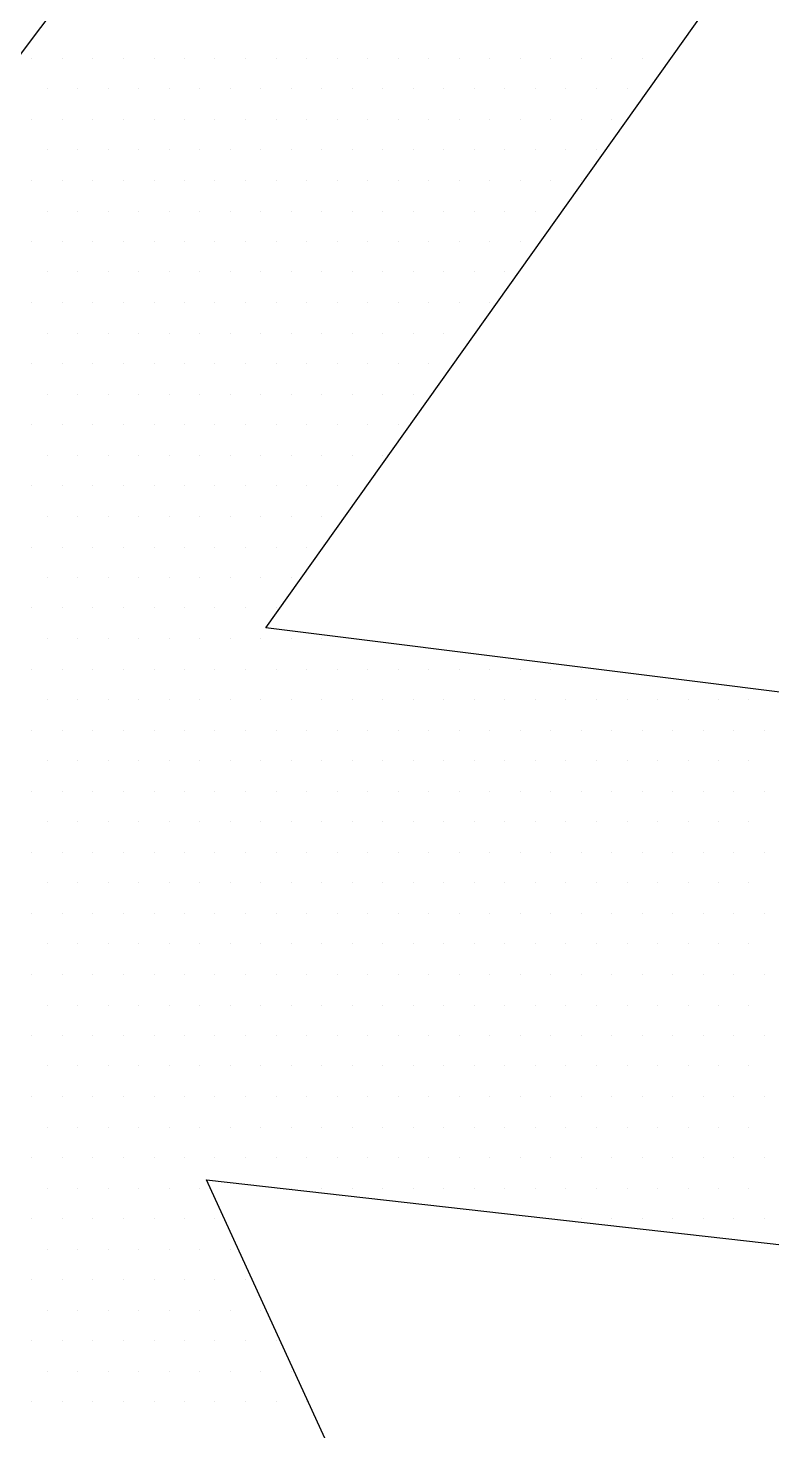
# Paper-space layout 'Layout1' of a CAD drawing. Extents: x -43 to 2298, y -18 to 768.
# Drawn here: x 374.314 to 376.55, y 417.855 to 422.07 of the extents above; entities that cross this region are included whole.
import ezdxf

# ---------------------------------------------------------------- set-up
doc = ezdxf.new("R2010")
doc.units = 0
doc.header["$LTSCALE"] = 2
doc.linetypes.add('CACHEX2', pattern=[0.75, 0.5, -0.25])
doc.layers.add('CARTOUCHE', color=7, linetype='Continuous')
doc.layers.add('LOGO', color=7, linetype='Continuous')

# ---------------------------------------------------------------- blocks, each defined once
blk = doc.blocks.new('A$C715108E3')
at = {"layer": 'LOGO', "color": 131}
for p, q in [((2.8685, -10.5791), (2.8685, -10.5791)), ((2.9606, -10.5791), (2.9606, -10.5791)), ((3.0518, -10.5791), (3.0518, -10.5791)), ((3.1439, -10.5791), (3.1439, -10.5791)), ((3.2359, -10.5791), (3.2359, -10.5791)), ((3.3277, -10.5791), (3.3277, -10.5791)), ((3.4192, -10.5791), (3.4192, -10.5791)), ((3.511, -10.5791), (3.511, -10.5791)), ((3.6028, -10.5791), (3.6028, -10.5791)), ((3.6943, -10.5791), (3.6943, -10.5791)), ((3.7861, -10.5791), (3.7861, -10.5791)), ((3.878, -10.5791), (3.878, -10.5791)), ((3.9694, -10.5791), (3.9694, -10.5791)), ((4.0612, -10.5791), (4.0612, -10.5791)), ((4.1531, -10.5791), (4.1531, -10.5791)), ((4.2445, -10.5791), (4.2445, -10.5791)), ((4.3364, -10.5791), (4.3364, -10.5791)), ((4.4282, -10.5791), (4.4282, -10.5791)), ((4.5202, -10.5791), (4.5202, -10.5791)), ((4.6115, -10.5791), (4.6115, -10.5791)), ((4.7035, -10.5791), (4.7035, -10.5791)), ((2.9143, -10.6702), (2.9143, -10.6702)), ((3.0063, -10.6702), (3.0063, -10.6702)), ((3.0983, -10.6702), (3.0983, -10.6702)), ((3.1894, -10.6702), (3.1894, -10.6702)), ((3.2814, -10.6702), (3.2814, -10.6702)), ((3.3734, -10.6702), (3.3734, -10.6702)), ((3.4653, -10.6702), (3.4653, -10.6702)), ((3.5564, -10.6702), (3.5564, -10.6702)), ((3.6486, -10.6702), (3.6486, -10.6702)), ((3.7404, -10.6702), (3.7404, -10.6702)), ((3.8317, -10.6702), (3.8317, -10.6702)), ((3.9237, -10.6702), (3.9237, -10.6702)), ((4.0155, -10.6702), (4.0155, -10.6702)), ((4.107, -10.6702), (4.107, -10.6702)), ((4.1988, -10.6702), (4.1988, -10.6702)), ((4.2906, -10.6702), (4.2906, -10.6702)), ((4.3827, -10.6702), (4.3827, -10.6702)), ((4.4739, -10.6702), (4.4739, -10.6702)), ((4.5659, -10.6702), (4.5659, -10.6702)), ((4.658, -10.6702), (4.658, -10.6702)), ((2.8685, -10.763), (2.8685, -10.763)), ((2.9606, -10.763), (2.9606, -10.763)), ((3.0518, -10.763), (3.0518, -10.763)), ((3.1439, -10.763), (3.1439, -10.763)), ((3.2359, -10.763), (3.2359, -10.763)), ((3.3277, -10.763), (3.3277, -10.763)), ((3.4192, -10.763), (3.4192, -10.763)), ((3.511, -10.763), (3.511, -10.763)), ((3.6028, -10.763), (3.6028, -10.763)), ((3.6943, -10.763), (3.6943, -10.763)), ((3.7861, -10.763), (3.7861, -10.763)), ((3.878, -10.763), (3.878, -10.763)), ((3.9694, -10.763), (3.9694, -10.763)), ((4.0612, -10.763), (4.0612, -10.763)), ((4.1531, -10.763), (4.1531, -10.763)), ((4.2445, -10.763), (4.2445, -10.763)), ((4.3364, -10.763), (4.3364, -10.763)), ((4.4282, -10.763), (4.4282, -10.763)), ((4.5202, -10.763), (4.5202, -10.763)), ((4.6115, -10.763), (4.6115, -10.763)), ((2.9143, -10.8542), (2.9143, -10.8542)), ((3.0063, -10.8542), (3.0063, -10.8542)), ((3.0983, -10.8542), (3.0983, -10.8542)), ((3.1894, -10.8542), (3.1894, -10.8542)), ((3.2814, -10.8542), (3.2814, -10.8542)), ((3.3734, -10.8542), (3.3734, -10.8542)), ((3.4653, -10.8542), (3.4653, -10.8542)), ((3.5564, -10.8542), (3.5564, -10.8542)), ((3.6486, -10.8542), (3.6486, -10.8542)), ((3.7404, -10.8542), (3.7404, -10.8542)), ((3.8317, -10.8542), (3.8317, -10.8542)), ((3.9237, -10.8542), (3.9237, -10.8542)), ((4.0155, -10.8542), (4.0155, -10.8542)), ((4.107, -10.8542), (4.107, -10.8542)), ((4.1988, -10.8542), (4.1988, -10.8542)), ((4.2906, -10.8542), (4.2906, -10.8542)), ((4.3827, -10.8542), (4.3827, -10.8542)), ((4.4739, -10.8542), (4.4739, -10.8542)), ((4.5659, -10.8542), (4.5659, -10.8542)), ((2.8685, -10.9457), (2.8685, -10.9457)), ((2.9606, -10.9457), (2.9606, -10.9457)), ((3.0518, -10.9457), (3.0518, -10.9457)), ((3.1439, -10.9457), (3.1439, -10.9457)), ((3.2359, -10.9457), (3.2359, -10.9457)), ((3.3277, -10.9457), (3.3277, -10.9457)), ((3.4192, -10.9457), (3.4192, -10.9457)), ((3.511, -10.9457), (3.511, -10.9457)), ((3.6028, -10.9457), (3.6028, -10.9457)), ((3.6943, -10.9457), (3.6943, -10.9457)), ((3.7861, -10.9457), (3.7861, -10.9457)), ((3.878, -10.9457), (3.878, -10.9457)), ((3.9694, -10.9457), (3.9694, -10.9457)), ((4.0612, -10.9457), (4.0612, -10.9457)), ((4.1531, -10.9457), (4.1531, -10.9457)), ((4.2445, -10.9457), (4.2445, -10.9457)), ((4.3364, -10.9457), (4.3364, -10.9457)), ((4.4282, -10.9457), (4.4282, -10.9457)), ((4.5202, -10.9457), (4.5202, -10.9457)), ((2.9143, -11.0383), (2.9143, -11.0383)), ((3.0063, -11.0383), (3.0063, -11.0383)), ((3.0983, -11.0383), (3.0983, -11.0383)), ((3.1894, -11.0383), (3.1894, -11.0383)), ((3.2814, -11.0383), (3.2814, -11.0383)), ((3.3734, -11.0383), (3.3734, -11.0383)), ((3.4653, -11.0383), (3.4653, -11.0383)), ((3.5564, -11.0383), (3.5564, -11.0383)), ((3.6486, -11.0383), (3.6486, -11.0383)), ((3.7404, -11.0383), (3.7404, -11.0383)), ((3.8317, -11.0383), (3.8317, -11.0383)), ((3.9237, -11.0383), (3.9237, -11.0383)), ((4.0155, -11.0383), (4.0155, -11.0383)), ((4.107, -11.0383), (4.107, -11.0383)), ((4.1988, -11.0383), (4.1988, -11.0383)), ((4.2906, -11.0383), (4.2906, -11.0383)), ((4.3827, -11.0383), (4.3827, -11.0383)), ((2.8685, -11.1295), (2.8685, -11.1295)), ((2.9606, -11.1295), (2.9606, -11.1295)), ((3.0518, -11.1295), (3.0518, -11.1295)), ((3.1439, -11.1295), (3.1439, -11.1295)), ((3.2359, -11.1295), (3.2359, -11.1295)), ((3.3277, -11.1295), (3.3277, -11.1295)), ((3.4192, -11.1295), (3.4192, -11.1295)), ((3.511, -11.1295), (3.511, -11.1295)), ((3.6028, -11.1295), (3.6028, -11.1295)), ((3.6943, -11.1295), (3.6943, -11.1295)), ((3.7861, -11.1295), (3.7861, -11.1295)), ((3.878, -11.1295), (3.878, -11.1295)), ((3.9694, -11.1295), (3.9694, -11.1295)), ((4.0612, -11.1295), (4.0612, -11.1295)), ((4.1531, -11.1295), (4.1531, -11.1295)), ((4.2445, -11.1295), (4.2445, -11.1295)), ((4.3364, -11.1295), (4.3364, -11.1295)), ((2.9143, -11.2208), (2.9143, -11.2208)), ((3.0063, -11.2208), (3.0063, -11.2208)), ((3.0983, -11.2208), (3.0983, -11.2208)), ((3.1894, -11.2208), (3.1894, -11.2208)), ((3.2814, -11.2208), (3.2814, -11.2208)), ((3.3734, -11.2208), (3.3734, -11.2208)), ((3.4653, -11.2208), (3.4653, -11.2208)), ((3.5564, -11.2208), (3.5564, -11.2208)), ((3.6486, -11.2208), (3.6486, -11.2208)), ((3.7404, -11.2208), (3.7404, -11.2208)), ((3.8317, -11.2208), (3.8317, -11.2208)), ((3.9237, -11.2208), (3.9237, -11.2208)), ((4.0155, -11.2208), (4.0155, -11.2208)), ((4.107, -11.2208), (4.107, -11.2208)), ((4.1988, -11.2208), (4.1988, -11.2208)), ((4.2906, -11.2208), (4.2906, -11.2208)), ((2.8685, -11.3132), (2.8685, -11.3132)), ((2.9606, -11.3132), (2.9606, -11.3132)), ((3.0518, -11.3132), (3.0518, -11.3132)), ((3.1439, -11.3132), (3.1439, -11.3132)), ((3.2359, -11.3132), (3.2359, -11.3132)), ((3.3277, -11.3132), (3.3277, -11.3132)), ((3.4192, -11.3132), (3.4192, -11.3132)), ((3.511, -11.3132), (3.511, -11.3132)), ((3.6028, -11.3132), (3.6028, -11.3132)), ((3.6943, -11.3132), (3.6943, -11.3132)), ((3.7861, -11.3132), (3.7861, -11.3132)), ((3.878, -11.3132), (3.878, -11.3132)), ((3.9694, -11.3132), (3.9694, -11.3132)), ((4.0612, -11.3132), (4.0612, -11.3132)), ((4.1531, -11.3132), (4.1531, -11.3132)), ((4.2445, -11.3132), (4.2445, -11.3132)), ((2.9143, -11.4048), (2.9143, -11.4048)), ((3.0063, -11.4048), (3.0063, -11.4048)), ((3.0983, -11.4048), (3.0983, -11.4048)), ((3.1894, -11.4048), (3.1894, -11.4048)), ((3.2814, -11.4048), (3.2814, -11.4048)), ((3.3734, -11.4048), (3.3734, -11.4048)), ((3.4653, -11.4048), (3.4653, -11.4048)), ((3.5564, -11.4048), (3.5564, -11.4048)), ((3.6486, -11.4048), (3.6486, -11.4048)), ((3.7404, -11.4048), (3.7404, -11.4048)), ((3.8317, -11.4048), (3.8317, -11.4048)), ((3.9237, -11.4048), (3.9237, -11.4048)), ((4.0155, -11.4048), (4.0155, -11.4048)), ((4.107, -11.4048), (4.107, -11.4048)), ((4.1988, -11.4048), (4.1988, -11.4048)), ((2.8685, -11.4959), (2.8685, -11.4959)), ((2.9606, -11.4959), (2.9606, -11.4959)), ((3.0518, -11.4959), (3.0518, -11.4959)), ((3.1439, -11.4959), (3.1439, -11.4959)), ((3.2359, -11.4959), (3.2359, -11.4959)), ((3.3277, -11.4959), (3.3277, -11.4959)), ((3.4192, -11.4959), (3.4192, -11.4959)), ((3.511, -11.4959), (3.511, -11.4959)), ((3.6028, -11.4959), (3.6028, -11.4959)), ((3.6943, -11.4959), (3.6943, -11.4959)), ((3.7861, -11.4959), (3.7861, -11.4959)), ((3.878, -11.4959), (3.878, -11.4959)), ((3.9694, -11.4959), (3.9694, -11.4959)), ((4.0612, -11.4959), (4.0612, -11.4959)), ((2.9143, -11.5885), (2.9143, -11.5885)), ((3.0063, -11.5885), (3.0063, -11.5885)), ((3.0983, -11.5885), (3.0983, -11.5885)), ((3.1894, -11.5885), (3.1894, -11.5885)), ((3.2814, -11.5885), (3.2814, -11.5885)), ((3.3734, -11.5885), (3.3734, -11.5885)), ((3.4653, -11.5885), (3.4653, -11.5885)), ((3.5564, -11.5885), (3.5564, -11.5885)), ((3.6486, -11.5885), (3.6486, -11.5885)), ((3.7404, -11.5885), (3.7404, -11.5885)), ((3.8317, -11.5885), (3.8317, -11.5885)), ((3.9237, -11.5885), (3.9237, -11.5885)), ((4.0155, -11.5885), (4.0155, -11.5885)), ((2.8685, -11.68), (2.8685, -11.68)), ((2.9606, -11.68), (2.9606, -11.68)), ((3.0518, -11.68), (3.0518, -11.68)), ((3.1439, -11.68), (3.1439, -11.68)), ((3.2359, -11.68), (3.2359, -11.68)), ((3.3277, -11.68), (3.3277, -11.68)), ((3.4192, -11.68), (3.4192, -11.68)), ((3.511, -11.68), (3.511, -11.68)), ((3.6028, -11.68), (3.6028, -11.68)), ((3.6943, -11.68), (3.6943, -11.68)), ((3.7861, -11.68), (3.7861, -11.68)), ((3.878, -11.68), (3.878, -11.68)), ((3.9694, -11.68), (3.9694, -11.68)), ((2.9143, -11.7722), (2.9143, -11.7722)), ((3.0063, -11.7722), (3.0063, -11.7722)), ((3.0983, -11.7722), (3.0983, -11.7722)), ((3.1894, -11.7722), (3.1894, -11.7722)), ((3.2814, -11.7722), (3.2814, -11.7722)), ((3.3734, -11.7722), (3.3734, -11.7722)), ((3.4653, -11.7722), (3.4653, -11.7722)), ((3.5564, -11.7722), (3.5564, -11.7722)), ((3.6486, -11.7722), (3.6486, -11.7722)), ((3.7404, -11.7722), (3.7404, -11.7722)), ((3.8317, -11.7722), (3.8317, -11.7722)), ((3.9237, -11.7722), (3.9237, -11.7722)), ((2.8685, -11.8636), (2.8685, -11.8636)), ((2.9606, -11.8636), (2.9606, -11.8636)), ((3.0518, -11.8636), (3.0518, -11.8636)), ((3.1439, -11.8636), (3.1439, -11.8636)), ((3.2359, -11.8636), (3.2359, -11.8636)), ((3.3277, -11.8636), (3.3277, -11.8636)), ((3.4192, -11.8636), (3.4192, -11.8636)), ((3.511, -11.8636), (3.511, -11.8636)), ((3.6028, -11.8636), (3.6028, -11.8636)), ((3.6943, -11.8636), (3.6943, -11.8636)), ((3.7861, -11.8636), (3.7861, -11.8636)), ((2.9143, -11.9551), (2.9143, -11.9551)), ((3.0063, -11.9551), (3.0063, -11.9551)), ((3.0983, -11.9551), (3.0983, -11.9551)), ((3.1894, -11.9551), (3.1894, -11.9551)), ((3.2814, -11.9551), (3.2814, -11.9551)), ((3.3734, -11.9551), (3.3734, -11.9551)), ((3.4653, -11.9551), (3.4653, -11.9551)), ((3.5564, -11.9551), (3.5564, -11.9551)), ((3.6486, -11.9551), (3.6486, -11.9551)), ((3.7404, -11.9551), (3.7404, -11.9551)), ((2.8685, -12.0473), (2.8685, -12.0473)), ((2.9606, -12.0473), (2.9606, -12.0473)), ((3.0518, -12.0473), (3.0518, -12.0473)), ((3.1439, -12.0473), (3.1439, -12.0473)), ((3.2359, -12.0473), (3.2359, -12.0473)), ((3.3277, -12.0473), (3.3277, -12.0473)), ((3.4192, -12.0473), (3.4192, -12.0473)), ((3.511, -12.0473), (3.511, -12.0473)), ((3.6028, -12.0473), (3.6028, -12.0473)), ((3.6943, -12.0473), (3.6943, -12.0473)), ((2.9143, -12.1388), (2.9143, -12.1388)), ((3.0063, -12.1388), (3.0063, -12.1388)), ((3.0983, -12.1388), (3.0983, -12.1388)), ((3.1894, -12.1388), (3.1894, -12.1388)), ((3.2814, -12.1388), (3.2814, -12.1388)), ((3.3734, -12.1388), (3.3734, -12.1388)), ((3.4653, -12.1388), (3.4653, -12.1388)), ((3.5564, -12.1388), (3.5564, -12.1388)), ((3.6486, -12.1388), (3.6486, -12.1388)), ((2.8685, -12.23), (2.8685, -12.23)), ((2.9606, -12.23), (2.9606, -12.23)), ((3.0518, -12.23), (3.0518, -12.23)), ((3.1439, -12.23), (3.1439, -12.23)), ((3.2359, -12.23), (3.2359, -12.23)), ((3.3277, -12.23), (3.3277, -12.23)), ((3.4192, -12.23), (3.4192, -12.23)), ((3.511, -12.23), (3.511, -12.23)), ((3.6028, -12.23), (3.6028, -12.23)), ((2.9143, -12.3224), (2.9143, -12.3224)), ((3.0063, -12.3224), (3.0063, -12.3224)), ((3.0983, -12.3224), (3.0983, -12.3224)), ((3.1894, -12.3224), (3.1894, -12.3224)), ((3.2814, -12.3224), (3.2814, -12.3224)), ((3.3734, -12.3224), (3.3734, -12.3224)), ((3.4653, -12.3224), (3.4653, -12.3224)), ((3.5564, -12.3224), (3.5564, -12.3224)), ((3.6486, -12.3224), (3.6486, -12.3224)), ((3.7404, -12.3224), (3.7404, -12.3224)), ((2.8685, -12.4139), (2.8685, -12.4139)), ((2.9606, -12.4139), (2.9606, -12.4139)), ((3.0518, -12.4139), (3.0518, -12.4139)), ((3.1439, -12.4139), (3.1439, -12.4139)), ((3.2359, -12.4139), (3.2359, -12.4139)), ((3.3277, -12.4139), (3.3277, -12.4139)), ((3.4192, -12.4139), (3.4192, -12.4139)), ((3.511, -12.4139), (3.511, -12.4139)), ((3.6028, -12.4139), (3.6028, -12.4139)), ((3.6943, -12.4139), (3.6943, -12.4139)), ((3.7861, -12.4139), (3.7861, -12.4139)), ((3.878, -12.4139), (3.878, -12.4139)), ((3.9694, -12.4139), (3.9694, -12.4139)), ((4.0612, -12.4139), (4.0612, -12.4139)), ((4.1531, -12.4139), (4.1531, -12.4139)), ((4.2445, -12.4139), (4.2445, -12.4139)), ((4.3364, -12.4139), (4.3364, -12.4139)), ((4.4282, -12.4139), (4.4282, -12.4139)), ((4.5202, -12.4139), (4.5202, -12.4139)), ((2.9143, -12.5053), (2.9143, -12.5053)), ((3.0063, -12.5053), (3.0063, -12.5053)), ((3.0983, -12.5053), (3.0983, -12.5053)), ((3.1894, -12.5053), (3.1894, -12.5053)), ((3.2814, -12.5053), (3.2814, -12.5053)), ((3.3734, -12.5053), (3.3734, -12.5053)), ((3.4653, -12.5053), (3.4653, -12.5053)), ((3.5564, -12.5053), (3.5564, -12.5053)), ((3.6486, -12.5053), (3.6486, -12.5053)), ((3.7404, -12.5053), (3.7404, -12.5053)), ((3.8317, -12.5053), (3.8317, -12.5053)), ((3.9237, -12.5053), (3.9237, -12.5053)), ((4.0155, -12.5053), (4.0155, -12.5053)), ((4.107, -12.5053), (4.107, -12.5053)), ((4.1988, -12.5053), (4.1988, -12.5053)), ((4.2906, -12.5053), (4.2906, -12.5053)), ((4.3827, -12.5053), (4.3827, -12.5053)), ((4.4739, -12.5053), (4.4739, -12.5053)), ((4.5659, -12.5053), (4.5659, -12.5053)), ((4.658, -12.5053), (4.658, -12.5053)), ((4.7492, -12.5053), (4.7492, -12.5053)), ((4.8413, -12.5053), (4.8413, -12.5053)), ((4.9329, -12.5053), (4.9329, -12.5053)), ((5.0242, -12.5053), (5.0242, -12.5053)), ((2.8685, -12.5977), (2.8685, -12.5977)), ((2.9606, -12.5977), (2.9606, -12.5977)), ((3.0518, -12.5977), (3.0518, -12.5977)), ((3.1439, -12.5977), (3.1439, -12.5977)), ((3.2359, -12.5977), (3.2359, -12.5977)), ((3.3277, -12.5977), (3.3277, -12.5977)), ((3.4192, -12.5977), (3.4192, -12.5977)), ((3.511, -12.5977), (3.511, -12.5977)), ((3.6028, -12.5977), (3.6028, -12.5977)), ((3.6943, -12.5977), (3.6943, -12.5977)), ((3.7861, -12.5977), (3.7861, -12.5977)), ((3.878, -12.5977), (3.878, -12.5977)), ((3.9694, -12.5977), (3.9694, -12.5977)), ((4.0612, -12.5977), (4.0612, -12.5977)), ((4.1531, -12.5977), (4.1531, -12.5977)), ((4.2445, -12.5977), (4.2445, -12.5977)), ((4.3364, -12.5977), (4.3364, -12.5977)), ((4.4282, -12.5977), (4.4282, -12.5977)), ((4.5202, -12.5977), (4.5202, -12.5977)), ((4.6115, -12.5977), (4.6115, -12.5977)), ((4.7035, -12.5977), (4.7035, -12.5977)), ((4.7952, -12.5977), (4.7952, -12.5977)), ((4.8868, -12.5977), (4.8868, -12.5977)), ((4.9788, -12.5977), (4.9788, -12.5977)), ((5.0705, -12.5977), (5.0705, -12.5977)), ((2.9143, -12.6892), (2.9143, -12.6892)), ((3.0063, -12.6892), (3.0063, -12.6892)), ((3.0983, -12.6892), (3.0983, -12.6892)), ((3.1894, -12.6892), (3.1894, -12.6892)), ((3.2814, -12.6892), (3.2814, -12.6892)), ((3.3734, -12.6892), (3.3734, -12.6892)), ((3.4653, -12.6892), (3.4653, -12.6892)), ((3.5564, -12.6892), (3.5564, -12.6892)), ((3.6486, -12.6892), (3.6486, -12.6892)), ((3.7404, -12.6892), (3.7404, -12.6892)), ((3.8317, -12.6892), (3.8317, -12.6892)), ((3.9237, -12.6892), (3.9237, -12.6892)), ((4.0155, -12.6892), (4.0155, -12.6892)), ((4.107, -12.6892), (4.107, -12.6892)), ((4.1988, -12.6892), (4.1988, -12.6892)), ((4.2906, -12.6892), (4.2906, -12.6892)), ((4.3827, -12.6892), (4.3827, -12.6892)), ((4.4739, -12.6892), (4.4739, -12.6892)), ((4.5659, -12.6892), (4.5659, -12.6892)), ((4.658, -12.6892), (4.658, -12.6892)), ((4.7492, -12.6892), (4.7492, -12.6892)), ((4.8413, -12.6892), (4.8413, -12.6892)), ((4.9329, -12.6892), (4.9329, -12.6892)), ((5.0242, -12.6892), (5.0242, -12.6892)), ((2.8685, -12.7805), (2.8685, -12.7805)), ((2.9606, -12.7805), (2.9606, -12.7805)), ((3.0518, -12.7805), (3.0518, -12.7805)), ((3.1439, -12.7805), (3.1439, -12.7805)), ((3.2359, -12.7805), (3.2359, -12.7805)), ((3.3277, -12.7805), (3.3277, -12.7805)), ((3.4192, -12.7805), (3.4192, -12.7805)), ((3.511, -12.7805), (3.511, -12.7805)), ((3.6028, -12.7805), (3.6028, -12.7805)), ((3.6943, -12.7805), (3.6943, -12.7805)), ((3.7861, -12.7805), (3.7861, -12.7805)), ((3.878, -12.7805), (3.878, -12.7805)), ((3.9694, -12.7805), (3.9694, -12.7805)), ((4.0612, -12.7805), (4.0612, -12.7805)), ((4.1531, -12.7805), (4.1531, -12.7805)), ((4.2445, -12.7805), (4.2445, -12.7805)), ((4.3364, -12.7805), (4.3364, -12.7805)), ((4.4282, -12.7805), (4.4282, -12.7805)), ((4.5202, -12.7805), (4.5202, -12.7805)), ((4.6115, -12.7805), (4.6115, -12.7805)), ((4.7035, -12.7805), (4.7035, -12.7805)), ((4.7952, -12.7805), (4.7952, -12.7805)), ((4.8868, -12.7805), (4.8868, -12.7805)), ((4.9788, -12.7805), (4.9788, -12.7805)), ((5.0705, -12.7805), (5.0705, -12.7805)), ((2.9143, -12.8729), (2.9143, -12.8729)), ((3.0063, -12.8729), (3.0063, -12.8729)), ((3.0983, -12.8729), (3.0983, -12.8729)), ((3.1894, -12.8729), (3.1894, -12.8729)), ((3.2814, -12.8729), (3.2814, -12.8729)), ((3.3734, -12.8729), (3.3734, -12.8729)), ((3.4653, -12.8729), (3.4653, -12.8729)), ((3.5564, -12.8729), (3.5564, -12.8729)), ((3.6486, -12.8729), (3.6486, -12.8729)), ((3.7404, -12.8729), (3.7404, -12.8729)), ((3.8317, -12.8729), (3.8317, -12.8729)), ((3.9237, -12.8729), (3.9237, -12.8729)), ((4.0155, -12.8729), (4.0155, -12.8729)), ((4.107, -12.8729), (4.107, -12.8729)), ((4.1988, -12.8729), (4.1988, -12.8729)), ((4.2906, -12.8729), (4.2906, -12.8729)), ((4.3827, -12.8729), (4.3827, -12.8729)), ((4.4739, -12.8729), (4.4739, -12.8729)), ((4.5659, -12.8729), (4.5659, -12.8729)), ((4.658, -12.8729), (4.658, -12.8729)), ((4.7492, -12.8729), (4.7492, -12.8729)), ((4.8413, -12.8729), (4.8413, -12.8729)), ((4.9329, -12.8729), (4.9329, -12.8729)), ((5.0242, -12.8729), (5.0242, -12.8729)), ((2.8685, -12.9641), (2.8685, -12.9641)), ((2.9606, -12.9641), (2.9606, -12.9641)), ((3.0518, -12.9641), (3.0518, -12.9641)), ((3.1439, -12.9641), (3.1439, -12.9641)), ((3.2359, -12.9641), (3.2359, -12.9641)), ((3.3277, -12.9641), (3.3277, -12.9641)), ((3.4192, -12.9641), (3.4192, -12.9641)), ((3.511, -12.9641), (3.511, -12.9641)), ((3.6028, -12.9641), (3.6028, -12.9641)), ((3.6943, -12.9641), (3.6943, -12.9641)), ((3.7861, -12.9641), (3.7861, -12.9641)), ((3.878, -12.9641), (3.878, -12.9641)), ((3.9694, -12.9641), (3.9694, -12.9641)), ((4.0612, -12.9641), (4.0612, -12.9641)), ((4.1531, -12.9641), (4.1531, -12.9641)), ((4.2445, -12.9641), (4.2445, -12.9641)), ((4.3364, -12.9641), (4.3364, -12.9641)), ((4.4282, -12.9641), (4.4282, -12.9641)), ((4.5202, -12.9641), (4.5202, -12.9641)), ((4.6115, -12.9641), (4.6115, -12.9641)), ((4.7035, -12.9641), (4.7035, -12.9641)), ((4.7952, -12.9641), (4.7952, -12.9641)), ((4.8868, -12.9641), (4.8868, -12.9641)), ((4.9788, -12.9641), (4.9788, -12.9641)), ((5.0705, -12.9641), (5.0705, -12.9641)), ((2.9143, -13.0556), (2.9143, -13.0556)), ((3.0063, -13.0556), (3.0063, -13.0556)), ((3.0983, -13.0556), (3.0983, -13.0556)), ((3.1894, -13.0556), (3.1894, -13.0556)), ((3.2814, -13.0556), (3.2814, -13.0556)), ((3.3734, -13.0556), (3.3734, -13.0556)), ((3.4653, -13.0556), (3.4653, -13.0556)), ((3.5564, -13.0556), (3.5564, -13.0556)), ((3.6486, -13.0556), (3.6486, -13.0556)), ((3.7404, -13.0556), (3.7404, -13.0556)), ((3.8317, -13.0556), (3.8317, -13.0556)), ((3.9237, -13.0556), (3.9237, -13.0556)), ((4.0155, -13.0556), (4.0155, -13.0556)), ((4.107, -13.0556), (4.107, -13.0556)), ((4.1988, -13.0556), (4.1988, -13.0556)), ((4.2906, -13.0556), (4.2906, -13.0556)), ((4.3827, -13.0556), (4.3827, -13.0556)), ((4.4739, -13.0556), (4.4739, -13.0556)), ((4.5659, -13.0556), (4.5659, -13.0556)), ((4.658, -13.0556), (4.658, -13.0556)), ((4.7492, -13.0556), (4.7492, -13.0556)), ((4.8413, -13.0556), (4.8413, -13.0556)), ((4.9329, -13.0556), (4.9329, -13.0556)), ((5.0242, -13.0556), (5.0242, -13.0556)), ((2.8685, -13.148), (2.8685, -13.148)), ((2.9606, -13.148), (2.9606, -13.148)), ((3.0518, -13.148), (3.0518, -13.148)), ((3.1439, -13.148), (3.1439, -13.148)), ((3.2359, -13.148), (3.2359, -13.148)), ((3.3277, -13.148), (3.3277, -13.148)), ((3.4192, -13.148), (3.4192, -13.148)), ((3.511, -13.148), (3.511, -13.148)), ((3.6028, -13.148), (3.6028, -13.148)), ((3.6943, -13.148), (3.6943, -13.148)), ((3.7861, -13.148), (3.7861, -13.148)), ((3.878, -13.148), (3.878, -13.148)), ((3.9694, -13.148), (3.9694, -13.148)), ((4.0612, -13.148), (4.0612, -13.148)), ((4.1531, -13.148), (4.1531, -13.148)), ((4.2445, -13.148), (4.2445, -13.148)), ((4.3364, -13.148), (4.3364, -13.148)), ((4.4282, -13.148), (4.4282, -13.148)), ((4.5202, -13.148), (4.5202, -13.148)), ((4.6115, -13.148), (4.6115, -13.148)), ((4.7035, -13.148), (4.7035, -13.148)), ((4.7952, -13.148), (4.7952, -13.148)), ((4.8868, -13.148), (4.8868, -13.148)), ((4.9788, -13.148), (4.9788, -13.148)), ((5.0705, -13.148), (5.0705, -13.148)), ((2.9143, -13.2392), (2.9143, -13.2392)), ((3.0063, -13.2392), (3.0063, -13.2392)), ((3.0983, -13.2392), (3.0983, -13.2392)), ((3.1894, -13.2392), (3.1894, -13.2392)), ((3.2814, -13.2392), (3.2814, -13.2392)), ((3.3734, -13.2392), (3.3734, -13.2392)), ((3.4653, -13.2392), (3.4653, -13.2392)), ((3.5564, -13.2392), (3.5564, -13.2392)), ((3.6486, -13.2392), (3.6486, -13.2392)), ((3.7404, -13.2392), (3.7404, -13.2392)), ((3.8317, -13.2392), (3.8317, -13.2392)), ((3.9237, -13.2392), (3.9237, -13.2392)), ((4.0155, -13.2392), (4.0155, -13.2392)), ((4.107, -13.2392), (4.107, -13.2392)), ((4.1988, -13.2392), (4.1988, -13.2392)), ((4.2906, -13.2392), (4.2906, -13.2392)), ((4.3827, -13.2392), (4.3827, -13.2392)), ((4.4739, -13.2392), (4.4739, -13.2392)), ((4.5659, -13.2392), (4.5659, -13.2392)), ((4.658, -13.2392), (4.658, -13.2392)), ((4.7492, -13.2392), (4.7492, -13.2392)), ((4.8413, -13.2392), (4.8413, -13.2392)), ((4.9329, -13.2392), (4.9329, -13.2392)), ((5.0242, -13.2392), (5.0242, -13.2392)), ((2.8685, -13.3309), (2.8685, -13.3309)), ((2.9606, -13.3309), (2.9606, -13.3309)), ((3.0518, -13.3309), (3.0518, -13.3309)), ((3.1439, -13.3309), (3.1439, -13.3309)), ((3.2359, -13.3309), (3.2359, -13.3309)), ((3.3277, -13.3309), (3.3277, -13.3309)), ((3.4192, -13.3309), (3.4192, -13.3309)), ((3.511, -13.3309), (3.511, -13.3309)), ((3.6028, -13.3309), (3.6028, -13.3309)), ((3.6943, -13.3309), (3.6943, -13.3309)), ((3.7861, -13.3309), (3.7861, -13.3309)), ((3.878, -13.3309), (3.878, -13.3309)), ((3.9694, -13.3309), (3.9694, -13.3309)), ((4.0612, -13.3309), (4.0612, -13.3309)), ((4.1531, -13.3309), (4.1531, -13.3309)), ((4.2445, -13.3309), (4.2445, -13.3309)), ((4.3364, -13.3309), (4.3364, -13.3309)), ((4.4282, -13.3309), (4.4282, -13.3309)), ((4.5202, -13.3309), (4.5202, -13.3309)), ((4.6115, -13.3309), (4.6115, -13.3309)), ((4.7035, -13.3309), (4.7035, -13.3309)), ((4.7952, -13.3309), (4.7952, -13.3309)), ((4.8868, -13.3309), (4.8868, -13.3309)), ((4.9788, -13.3309), (4.9788, -13.3309)), ((5.0705, -13.3309), (5.0705, -13.3309)), ((2.9143, -13.4233), (2.9143, -13.4233)), ((3.0063, -13.4233), (3.0063, -13.4233)), ((3.0983, -13.4233), (3.0983, -13.4233)), ((3.1894, -13.4233), (3.1894, -13.4233)), ((3.2814, -13.4233), (3.2814, -13.4233)), ((3.3734, -13.4233), (3.3734, -13.4233)), ((3.4653, -13.4233), (3.4653, -13.4233)), ((3.5564, -13.4233), (3.5564, -13.4233)), ((3.6486, -13.4233), (3.6486, -13.4233)), ((3.7404, -13.4233), (3.7404, -13.4233)), ((3.8317, -13.4233), (3.8317, -13.4233)), ((3.9237, -13.4233), (3.9237, -13.4233)), ((4.0155, -13.4233), (4.0155, -13.4233)), ((4.107, -13.4233), (4.107, -13.4233)), ((4.1988, -13.4233), (4.1988, -13.4233)), ((4.2906, -13.4233), (4.2906, -13.4233)), ((4.3827, -13.4233), (4.3827, -13.4233)), ((4.4739, -13.4233), (4.4739, -13.4233)), ((4.5659, -13.4233), (4.5659, -13.4233)), ((4.658, -13.4233), (4.658, -13.4233)), ((4.7492, -13.4233), (4.7492, -13.4233)), ((4.8413, -13.4233), (4.8413, -13.4233)), ((4.9329, -13.4233), (4.9329, -13.4233)), ((5.0242, -13.4233), (5.0242, -13.4233)), ((2.8685, -13.5146), (2.8685, -13.5146)), ((2.9606, -13.5146), (2.9606, -13.5146)), ((3.0518, -13.5146), (3.0518, -13.5146)), ((3.1439, -13.5146), (3.1439, -13.5146)), ((3.2359, -13.5146), (3.2359, -13.5146)), ((3.3277, -13.5146), (3.3277, -13.5146)), ((3.4192, -13.5146), (3.4192, -13.5146)), ((3.511, -13.5146), (3.511, -13.5146)), ((3.6028, -13.5146), (3.6028, -13.5146)), ((3.6943, -13.5146), (3.6943, -13.5146)), ((3.7861, -13.5146), (3.7861, -13.5146)), ((3.878, -13.5146), (3.878, -13.5146)), ((3.9694, -13.5146), (3.9694, -13.5146)), ((4.0612, -13.5146), (4.0612, -13.5146)), ((4.1531, -13.5146), (4.1531, -13.5146)), ((4.2445, -13.5146), (4.2445, -13.5146)), ((4.3364, -13.5146), (4.3364, -13.5146)), ((4.4282, -13.5146), (4.4282, -13.5146)), ((4.5202, -13.5146), (4.5202, -13.5146)), ((4.6115, -13.5146), (4.6115, -13.5146)), ((4.7035, -13.5146), (4.7035, -13.5146)), ((4.7952, -13.5146), (4.7952, -13.5146)), ((4.8868, -13.5146), (4.8868, -13.5146)), ((4.9788, -13.5146), (4.9788, -13.5146)), ((5.0705, -13.5146), (5.0705, -13.5146)), ((2.9143, -13.6058), (2.9143, -13.6058)), ((3.0063, -13.6058), (3.0063, -13.6058)), ((3.0983, -13.6058), (3.0983, -13.6058)), ((3.1894, -13.6058), (3.1894, -13.6058)), ((3.2814, -13.6058), (3.2814, -13.6058)), ((3.3734, -13.6058), (3.3734, -13.6058)), ((3.4653, -13.6058), (3.4653, -13.6058)), ((3.5564, -13.6058), (3.5564, -13.6058)), ((3.6486, -13.6058), (3.6486, -13.6058)), ((3.7404, -13.6058), (3.7404, -13.6058)), ((3.8317, -13.6058), (3.8317, -13.6058)), ((3.9237, -13.6058), (3.9237, -13.6058)), ((4.0155, -13.6058), (4.0155, -13.6058)), ((4.107, -13.6058), (4.107, -13.6058)), ((4.1988, -13.6058), (4.1988, -13.6058)), ((4.2906, -13.6058), (4.2906, -13.6058)), ((4.3827, -13.6058), (4.3827, -13.6058)), ((4.4739, -13.6058), (4.4739, -13.6058)), ((4.5659, -13.6058), (4.5659, -13.6058)), ((4.658, -13.6058), (4.658, -13.6058)), ((4.7492, -13.6058), (4.7492, -13.6058)), ((4.8413, -13.6058), (4.8413, -13.6058)), ((4.9329, -13.6058), (4.9329, -13.6058)), ((5.0242, -13.6058), (5.0242, -13.6058)), ((2.8685, -13.6984), (2.8685, -13.6984)), ((2.9606, -13.6984), (2.9606, -13.6984)), ((3.0518, -13.6984), (3.0518, -13.6984)), ((3.1439, -13.6984), (3.1439, -13.6984)), ((3.2359, -13.6984), (3.2359, -13.6984)), ((3.3277, -13.6984), (3.3277, -13.6984)), ((3.4192, -13.6984), (3.4192, -13.6984)), ((3.511, -13.6984), (3.511, -13.6984)), ((3.6028, -13.6984), (3.6028, -13.6984)), ((3.6943, -13.6984), (3.6943, -13.6984)), ((3.7861, -13.6984), (3.7861, -13.6984)), ((3.878, -13.6984), (3.878, -13.6984)), ((3.9694, -13.6984), (3.9694, -13.6984)), ((4.0612, -13.6984), (4.0612, -13.6984)), ((4.1531, -13.6984), (4.1531, -13.6984)), ((4.2445, -13.6984), (4.2445, -13.6984)), ((4.3364, -13.6984), (4.3364, -13.6984)), ((4.4282, -13.6984), (4.4282, -13.6984)), ((4.5202, -13.6984), (4.5202, -13.6984)), ((4.6115, -13.6984), (4.6115, -13.6984)), ((4.7035, -13.6984), (4.7035, -13.6984)), ((4.7952, -13.6984), (4.7952, -13.6984)), ((4.8868, -13.6984), (4.8868, -13.6984)), ((4.9788, -13.6984), (4.9788, -13.6984)), ((5.0705, -13.6984), (5.0705, -13.6984)), ((2.9143, -13.7897), (2.9143, -13.7897)), ((3.0063, -13.7897), (3.0063, -13.7897)), ((3.0983, -13.7897), (3.0983, -13.7897)), ((3.1894, -13.7897), (3.1894, -13.7897)), ((3.2814, -13.7897), (3.2814, -13.7897)), ((3.3734, -13.7897), (3.3734, -13.7897)), ((3.4653, -13.7897), (3.4653, -13.7897)), ((3.5564, -13.7897), (3.5564, -13.7897)), ((3.6486, -13.7897), (3.6486, -13.7897)), ((3.7404, -13.7897), (3.7404, -13.7897)), ((3.8317, -13.7897), (3.8317, -13.7897)), ((3.9237, -13.7897), (3.9237, -13.7897)), ((4.0155, -13.7897), (4.0155, -13.7897)), ((4.107, -13.7897), (4.107, -13.7897)), ((4.1988, -13.7897), (4.1988, -13.7897)), ((4.2906, -13.7897), (4.2906, -13.7897)), ((4.3827, -13.7897), (4.3827, -13.7897)), ((4.4739, -13.7897), (4.4739, -13.7897)), ((4.5659, -13.7897), (4.5659, -13.7897)), ((4.658, -13.7897), (4.658, -13.7897)), ((4.7492, -13.7897), (4.7492, -13.7897)), ((4.8413, -13.7897), (4.8413, -13.7897)), ((4.9329, -13.7897), (4.9329, -13.7897)), ((5.0242, -13.7897), (5.0242, -13.7897)), ((2.8685, -13.8809), (2.8685, -13.8809)), ((2.9606, -13.8809), (2.9606, -13.8809)), ((3.0518, -13.8809), (3.0518, -13.8809)), ((3.1439, -13.8809), (3.1439, -13.8809)), ((3.2359, -13.8809), (3.2359, -13.8809)), ((3.3277, -13.8809), (3.3277, -13.8809)), ((3.4192, -13.8809), (3.4192, -13.8809)), ((3.511, -13.8809), (3.511, -13.8809)), ((3.6028, -13.8809), (3.6028, -13.8809)), ((3.6943, -13.8809), (3.6943, -13.8809)), ((3.7861, -13.8809), (3.7861, -13.8809)), ((3.878, -13.8809), (3.878, -13.8809)), ((3.9694, -13.8809), (3.9694, -13.8809)), ((4.0612, -13.8809), (4.0612, -13.8809)), ((4.1531, -13.8809), (4.1531, -13.8809)), ((4.2445, -13.8809), (4.2445, -13.8809)), ((4.3364, -13.8809), (4.3364, -13.8809)), ((4.4282, -13.8809), (4.4282, -13.8809)), ((4.5202, -13.8809), (4.5202, -13.8809)), ((4.6115, -13.8809), (4.6115, -13.8809)), ((4.7035, -13.8809), (4.7035, -13.8809)), ((4.7952, -13.8809), (4.7952, -13.8809)), ((4.8868, -13.8809), (4.8868, -13.8809)), ((4.9788, -13.8809), (4.9788, -13.8809)), ((5.0705, -13.8809), (5.0705, -13.8809)), ((2.9143, -13.9735), (2.9143, -13.9735)), ((3.0063, -13.9735), (3.0063, -13.9735)), ((3.0983, -13.9735), (3.0983, -13.9735)), ((3.1894, -13.9735), (3.1894, -13.9735)), ((3.2814, -13.9735), (3.2814, -13.9735)), ((3.3734, -13.9735), (3.3734, -13.9735)), ((3.6103, -13.9735), (3.6103, -13.9735)), ((3.6486, -13.9735), (3.6486, -13.9735)), ((3.7404, -13.9735), (3.7404, -13.9735)), ((3.8317, -13.9735), (3.8317, -13.9735)), ((3.9237, -13.9735), (3.9237, -13.9735)), ((4.0155, -13.9735), (4.0155, -13.9735)), ((4.107, -13.9735), (4.107, -13.9735)), ((4.1988, -13.9735), (4.1988, -13.9735)), ((4.2906, -13.9735), (4.2906, -13.9735)), ((4.3827, -13.9735), (4.3827, -13.9735)), ((4.4739, -13.9735), (4.4739, -13.9735)), ((4.5659, -13.9735), (4.5659, -13.9735)), ((4.658, -13.9735), (4.658, -13.9735)), ((4.7492, -13.9735), (4.7492, -13.9735)), ((4.8413, -13.9735), (4.8413, -13.9735)), ((4.9329, -13.9735), (4.9329, -13.9735)), ((5.0242, -13.9735), (5.0242, -13.9735)), ((2.8685, -14.065), (2.8685, -14.065)), ((2.9606, -14.065), (2.9606, -14.065)), ((3.0518, -14.065), (3.0518, -14.065)), ((3.1439, -14.065), (3.1439, -14.065)), ((3.2359, -14.065), (3.2359, -14.065)), ((3.3277, -14.065), (3.3277, -14.065)), ((3.4192, -14.065), (3.4192, -14.065)), ((4.4224, -14.065), (4.4224, -14.065)), ((4.4282, -14.065), (4.4282, -14.065)), ((4.5202, -14.065), (4.5202, -14.065)), ((4.6115, -14.065), (4.6115, -14.065)), ((4.7035, -14.065), (4.7035, -14.065)), ((4.7952, -14.065), (4.7952, -14.065)), ((4.8868, -14.065), (4.8868, -14.065)), ((4.9788, -14.065), (4.9788, -14.065)), ((5.0705, -14.065), (5.0705, -14.065)), ((2.9143, -14.1574), (2.9143, -14.1574)), ((3.0063, -14.1574), (3.0063, -14.1574)), ((3.0983, -14.1574), (3.0983, -14.1574)), ((3.1894, -14.1574), (3.1894, -14.1574)), ((3.2814, -14.1574), (3.2814, -14.1574)), ((3.3734, -14.1574), (3.3734, -14.1574)), ((3.4653, -14.1574), (3.4653, -14.1574)), ((2.8685, -14.2488), (2.8685, -14.2488)), ((2.9606, -14.2488), (2.9606, -14.2488)), ((3.0518, -14.2488), (3.0518, -14.2488)), ((3.1439, -14.2488), (3.1439, -14.2488)), ((3.2359, -14.2488), (3.2359, -14.2488)), ((3.3277, -14.2488), (3.3277, -14.2488)), ((3.4192, -14.2488), (3.4192, -14.2488)), ((3.511, -14.2488), (3.511, -14.2488)), ((2.9143, -14.3401), (2.9143, -14.3401)), ((3.0063, -14.3401), (3.0063, -14.3401)), ((3.0983, -14.3401), (3.0983, -14.3401)), ((3.1894, -14.3401), (3.1894, -14.3401)), ((3.2814, -14.3401), (3.2814, -14.3401)), ((3.3734, -14.3401), (3.3734, -14.3401)), ((3.4653, -14.3401), (3.4653, -14.3401)), ((3.5564, -14.3401), (3.5564, -14.3401)), ((2.8685, -14.4325), (2.8685, -14.4325)), ((2.9606, -14.4325), (2.9606, -14.4325)), ((3.0518, -14.4325), (3.0518, -14.4325)), ((3.1439, -14.4325), (3.1439, -14.4325)), ((3.2359, -14.4325), (3.2359, -14.4325)), ((3.3277, -14.4325), (3.3277, -14.4325)), ((3.4192, -14.4325), (3.4192, -14.4325)), ((3.511, -14.4325), (3.511, -14.4325)), ((3.6028, -14.4325), (3.6028, -14.4325)), ((2.9143, -14.5238), (2.9143, -14.5238)), ((3.0063, -14.5238), (3.0063, -14.5238)), ((3.0983, -14.5238), (3.0983, -14.5238)), ((3.1894, -14.5238), (3.1894, -14.5238)), ((3.2814, -14.5238), (3.2814, -14.5238)), ((3.3734, -14.5238), (3.3734, -14.5238)), ((3.4653, -14.5238), (3.4653, -14.5238)), ((3.5564, -14.5238), (3.5564, -14.5238)), ((3.6486, -14.5238), (3.6486, -14.5238)), ((2.8685, -14.6152), (2.8685, -14.6152)), ((2.9606, -14.6152), (2.9606, -14.6152)), ((3.0518, -14.6152), (3.0518, -14.6152)), ((3.1439, -14.6152), (3.1439, -14.6152)), ((3.2359, -14.6152), (3.2359, -14.6152)), ((3.3277, -14.6152), (3.3277, -14.6152)), ((3.4192, -14.6152), (3.4192, -14.6152)), ((3.511, -14.6152), (3.511, -14.6152)), ((3.6028, -14.6152), (3.6028, -14.6152)), ((3.6943, -14.6152), (3.6943, -14.6152))]:
    blk.add_line(p, q, dxfattribs=at)
blk.add_lwpolyline([(0.2166, -18.8242), (-0.4061, -17.3082), (1.2857, -17.5115), (0.9202, -16.4826), (-0.461, -13.5406), (1.4536, -13.7453), (4.032, -19.4344), (5.206, -17.903), (3.3935, -13.9486), (6.3293, -14.2803), (6.4311, -12.6478), (3.5725, -12.29), (6.1505, -8.6671), (5.6155, -6.8715), (1.6586, -12.1279), (-1.9407, -12.0256)], dxfattribs=at)
blk = doc.blocks.new('A$C581E6685')
at = {"layer": 'LOGO', "color": 32, "linetype": 'CACHEX2', "ltscale": 1.5}
blk.add_ellipse((-38.0538, 23.8138), major_axis=(-19.0311, -3.534), ratio=0.590567, dxfattribs=at)
at = {"layer": 'LOGO', "color": 32}
blk.add_ellipse((-37.6144, 23.8499), major_axis=(-13.5768, -4.2839), ratio=0.791971, dxfattribs=at)
at = {"layer": 'CARTOUCHE'}
blk.add_blockref('A$C715108E3', (-31.6739, 36.3189), dxfattribs=at)

psp = doc.layouts.get("Layout1")

# ---------------------------------------------------------------- block references
at = {"layer": 'LOGO'}
psp.add_blockref('A$C581E6685', (403.1308, 396.2391), dxfattribs=at)

doc.saveas('drawing.dxf')
